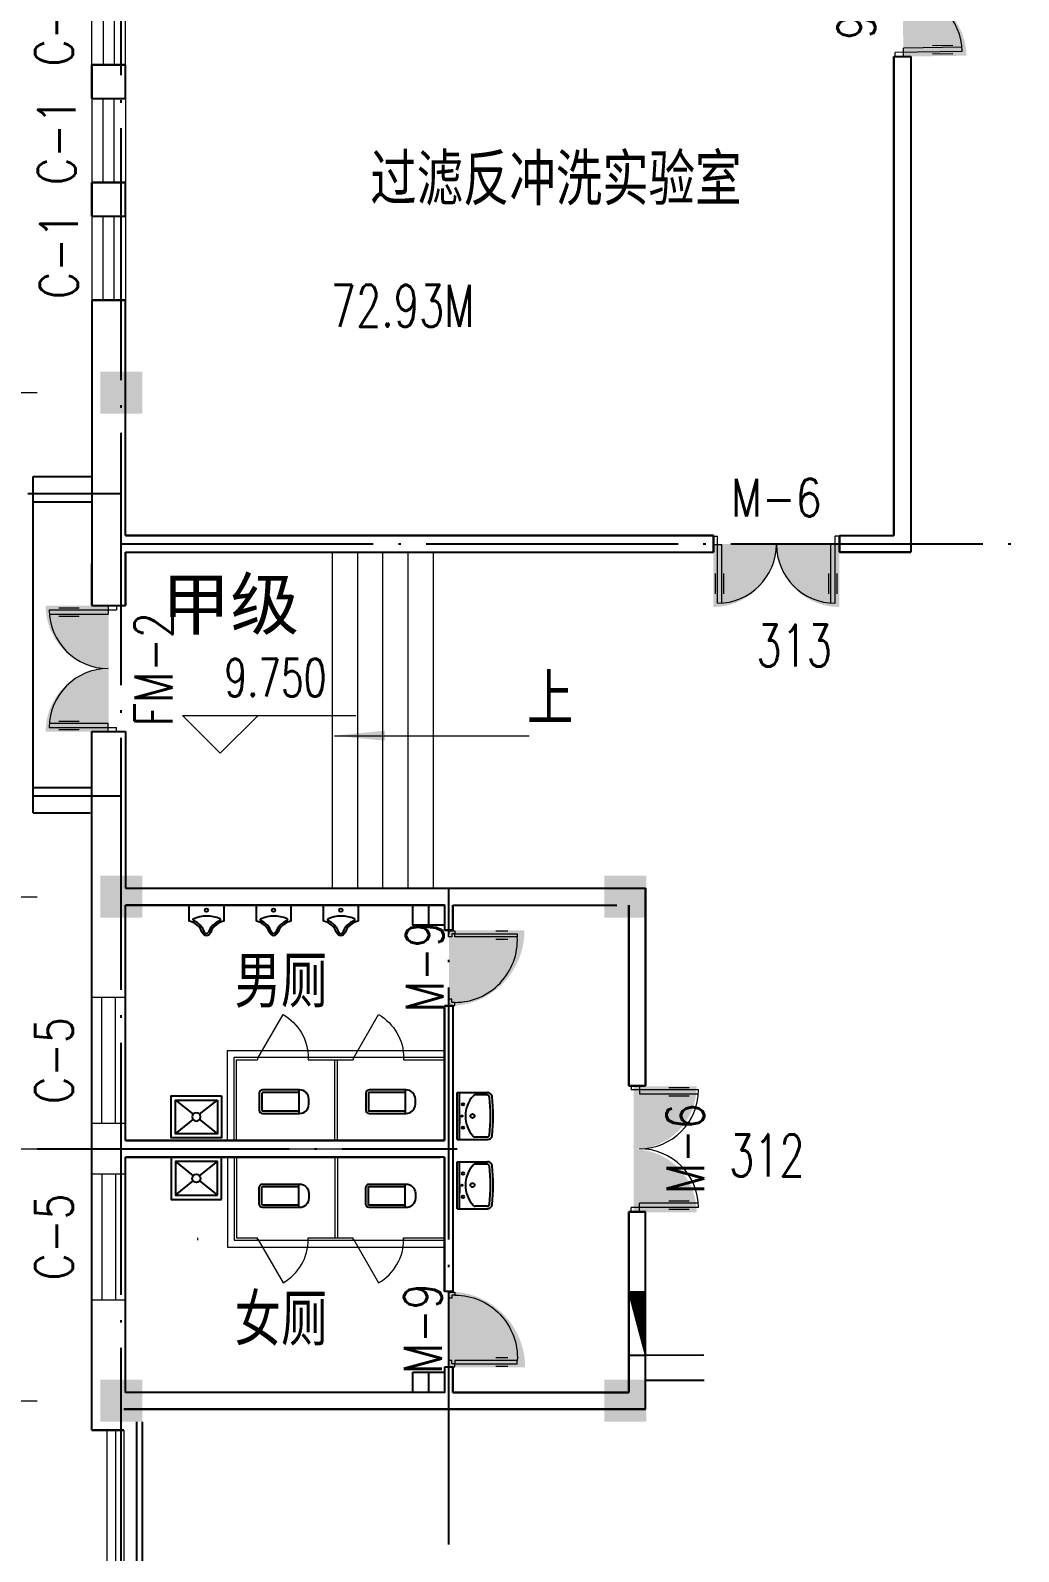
# Model space of a CAD drawing. Extents: x -220435 to 246757, y -381552 to -223577.
# Drawn here: x 60491 to 72257, y -314987 to -296881 of the extents above; entities that cross this region are included whole.
import ezdxf
from ezdxf.enums import TextEntityAlignment as Align

# ---------------------------------------------------------------- set-up
doc = ezdxf.new("R2010")
doc.units = 0
doc.header["$LTSCALE"] = 1500
doc.header["$MEASUREMENT"] = 0
doc.linetypes.add('DASH', pattern=[0.35, 0.25, -0.1])
doc.linetypes.add('DOTE', pattern=[2.42, 2, -0.2, 0.02, -0.2])
doc.layers.get('0').update_dxf_attribs({"linetype": 'CONTINUOUS'})
doc.layers.get('DEFPOINTS').update_dxf_attribs({"linetype": 'CONTINUOUS'})
for name, color, linetype in [('AXIS', 7, 'CONTINUOUS'), ('COLUMN', 7, 'CONTINUOUS'), ('DOTE', 7, 'DOTE'), ('JELIBTLTC', 7, 'CONTINUOUS'), ('LVTRY', 7, 'CONTINUOUS'), ('PUB_WALL', 7, 'CONTINUOUS'), ('WALL', 7, 'CONTINUOUS'), ('WINDOW_TEXT', 7, 'CONTINUOUS'), ('模压门', 90, 'CONTINUOUS'), ('防火门', 10, 'CONTINUOUS'), ('防盗门', 180, 'CONTINUOUS')]:
    doc.layers.add(name, color=color, linetype=linetype)
for name, color, linetype, lineweight in [('PUB_DIM', 7, 'CONTINUOUS', 0), ('WINDOW', 7, 'CONTINUOUS', 0), ('我的', 7, 'CONTINUOUS', 0)]:
    doc.layers.add(name, color=color, linetype=linetype, lineweight=lineweight)
doc.styles.add('_SIMPLEX', font='SIMPLEX.shx', dxfattribs={"width": 0.8})
doc.styles.add('DIM_FONT', font='TXT.shx', dxfattribs={"width": 0.7})
doc.styles.add('HZ4', font='')
doc.styles.add('JELIBTLZX1', font='arial.ttf', dxfattribs={"width": 0.65})
doc.styles.add('SIMPLEX', font='SIMPLEX.SHX')
doc.styles.get('HZ4').set_extended_font_data('SimSun')
doc.dimstyles.new('DIMN150', dxfattribs={"dimscale": 1.5, "dimtxt": 300, "dimasz": 1, "dimexe": 250, "dimexo": 300, "dimgap": 150, "dimtad": 1, "dimdec": 0, "dimzin": 0, "dimdsep": 46, "dimtxsty": 'DIM_FONT', "dimblk": '_DIMX', "dimcen": 0.09, "dimclrt": 7, "dimadec": 0, "dimazin": 0, "dimtfac": 1, "dimtdec": 0, "dimtix": 1, "dimtmove": 2, "dimatfit": 3, "dimldrblk": '_DIMX', "dimfxl": 1, "dimtolj": 1, "dimtzin": 0, "dimarcsym": 0})

# ---------------------------------------------------------------- blocks, each defined once
blk = doc.blocks.new('_DIMX')
blk.add_line((-150, 0), (150, 0))
at = {"const_width": 50}
blk.add_lwpolyline([(-70, -70), (70, 70)], dxfattribs=at)
blk = doc.blocks.new('*D717')
at = {"layer": 'DEFPOINTS', "color": 0, "lineweight": 20}
for p in [(60572, -295193), (52031, -301193), (60572, -301193)]:
    blk.add_point(p, dxfattribs=at)
at = {"layer": 'PUB_DIM', "color": 0, "lineweight": -2}
for p, q in [((60122, -295193), (51656, -295193)), ((52031, -295194), (52031, -301191)), ((60122, -301193), (51656, -301193))]:
    blk.add_line(p, q, dxfattribs=at)
at = {"layer": 'PUB_DIM', "color": 0, "lineweight": -2, "xscale": 1.5, "yscale": 1.5, "zscale": 1.5}
for p, rotation in [((52031, -295193), 90), ((52031, -301193), 270)]:
    blk.add_blockref('_DIMX', p, dxfattribs=dict(at, rotation=rotation))
at = {"layer": 'PUB_DIM', "color": 7, "insert": (51581, -298193), "char_height": 450, "attachment_point": 5, "rotation": 90, "style": 'DIM_FONT'}
blk.add_mtext('\\A1;6000', dxfattribs=at)
blk = doc.blocks.new('*D719')
at = {"layer": 'DEFPOINTS', "color": 0, "lineweight": 20}
for p in [(60572, -313193), (52031, -319193), (60572, -319193)]:
    blk.add_point(p, dxfattribs=at)
at = {"layer": 'PUB_DIM', "color": 0, "lineweight": -2}
for p, q in [((60122, -313193), (51656, -313193)), ((52031, -313194), (52031, -319191)), ((60122, -319193), (51656, -319193))]:
    blk.add_line(p, q, dxfattribs=at)
at = {"layer": 'PUB_DIM', "color": 0, "lineweight": -2, "xscale": 1.5, "yscale": 1.5, "zscale": 1.5}
for p, rotation in [((52031, -313193), 90), ((52031, -319193), 270)]:
    blk.add_blockref('_DIMX', p, dxfattribs=dict(at, rotation=rotation))
at = {"layer": 'PUB_DIM', "color": 7, "insert": (51581, -316193), "char_height": 450, "attachment_point": 5, "rotation": 90, "style": 'DIM_FONT'}
blk.add_mtext('\\A1;6000', dxfattribs=at)
blk = doc.blocks.new('*D724')
at = {"layer": 'DEFPOINTS', "color": 0, "lineweight": 20}
for p in [(60572, -271193), (50831, -349783), (60572, -349783)]:
    blk.add_point(p, dxfattribs=at)
at = {"layer": 'PUB_DIM', "color": 0, "lineweight": -2}
for p, q in [((60122, -271193), (50456, -271193)), ((50831, -271194), (50831, -349781)), ((60122, -349783), (50456, -349783))]:
    blk.add_line(p, q, dxfattribs=at)
at = {"layer": 'PUB_DIM', "color": 0, "lineweight": -2, "xscale": 1.5, "yscale": 1.5, "zscale": 1.5}
for p, rotation in [((50831, -271193), 90), ((50831, -349783), 270)]:
    blk.add_blockref('_DIMX', p, dxfattribs=dict(at, rotation=rotation))
at = {"layer": 'PUB_DIM', "color": 7, "insert": (50381, -310488), "char_height": 450, "attachment_point": 5, "rotation": 90, "style": 'DIM_FONT'}
blk.add_mtext('\\A1;78590', dxfattribs=at)
blk = doc.blocks.new('M_A20TUI')
for p, q in [((-0.483, 0.396), (-0.483, 0.235)), ((-0.467, 0.471), (-0.467, -0.062)), ((-0.433, 0.47), (-0.433, 0.004)), ((-0.417, 0.396), (-0.417, 0.235)), ((0.417, 0.396), (0.417, 0.235)), ((0.433, 0.47), (0.433, 0.004)), ((0.467, 0.471), (0.467, -0.062)), ((0.483, 0.396), (0.483, 0.235)), ((-0.5, 0.004), (-0.433, 0.004)), ((-0.5, 0.004), (-0.5, -0.062)), ((0.5, 0.004), (0.433, 0.004)), ((0.5, 0.004), (0.5, -0.062)), ((-0.5, -0.062), (-0.467, -0.062)), ((0.5, -0.062), (0.467, -0.062))]:
    blk.add_line(p, q)
for centre, start, end in [((-0.467, 0.004), 0, 90), ((0.467, 0.004), 90, 180)]:
    blk.add_arc(centre, 0.467, start, end)
blk = doc.blocks.new('_LV12')
for p, q in [((-250, -50), (-39, -219)), ((39, -219), (250, -50)), ((-250, -450), (-39, -281)), ((39, -281), (250, -450))]:
    blk.add_line(p, q)
for points in [[(300, -500), (300, 0), (-300, 0), (-300, -500)], [(250, -450), (250, -50), (-250, -50), (-250, -450)]]:
    blk.add_lwpolyline(points, close=True)
blk.add_circle((0, -250), 50)
blk = doc.blocks.new('_LV6')
for p, q in [((-140, -340), (-140, -780)), ((-110, -340), (-110, -770)), ((100, -300), (-100, -300)), ((100, -330), (-100, -330)), ((110, -770), (110, -340)), ((140, -780), (140, -340)), ((140, -770), (-140, -770)), ((-30, -890), (30, -890))]:
    blk.add_line(p, q)
for centre, radius, start, end in [((-100, -340), 40, 90, 180), ((-100, -340), 10, 90, 180), ((100, -340), 40, 0, 90), ((100, -340), 10, 0, 90), ((-30, -780), 110, 180, 270), ((30, -780), 110, 270, 0)]:
    blk.add_arc(centre, radius, start, end)
blk = doc.blocks.new('_LV1')
for p, q in [((-280, 0), (280, 0)), ((-280, 0), (-280, -361)), ((280, 0), (280, -361)), ((-280, -29), (280, -29)), ((0, -29), (-90, -29)), ((-90, -29), (90, -29)), ((-251, -356), (-251, -214)), ((251, -356), (251, -215))]:
    blk.add_line(p, q)
for centre, radius in [((-139, -69), 15), ((1, -182), 24.9), ((0, -57), 8), ((139, -69), 15)]:
    blk.add_circle(centre, radius)
for centre, radius, start, end in [((0, -452), 354, 46.7581, 133.1543), ((-224, -361), 56, 180, 263.481), ((-223, -214), 28, 133.1543, 180), ((-223, -356), 28, 180, 263.4984), ((223, -356), 28, 276.5122, 0), ((224, -361), 56, 276.519, 0), ((223, -215), 28, 0, 46.7581), ((0, 1600), 2029, 263.481, 276.519), ((0, 1600), 1997, 263.4984, 276.5122)]:
    blk.add_arc(centre, radius, start, end)
blk = doc.blocks.new('_GCBLK')
at = {"linetype": 'DASH'}
for p, q in [((-0.5, -0.5), (-0.5, 0.5)), ((0.5, -0.5), (0.5, 0.5)), ((-0.5, 0.2), (0.5, 0.2)), ((-0.5, -0.2), (0.5, -0.2))]:
    blk.add_line(p, q, dxfattribs=at)
at = {"layer": 'WINDOW_TEXT', "style": 'SIMPLEX', "flags": 9}
blk.add_attdef('A', text='', height=1, dxfattribs=at).set_placement((0, 1.5), align=Align.MIDDLE)
blk = doc.blocks.new('_DBLK')
blk.add_line((-0.5, 0), (0, -0.866))
blk.add_arc((-0.5, 0), 1, 300, 0)
at = {"layer": 'WINDOW_TEXT', "style": 'SIMPLEX', "flags": 9}
blk.add_attdef('A', text='', height=1, dxfattribs=at).set_placement((0, 1.5), align=Align.MIDDLE)
blk = doc.blocks.new('_FZH')
blk.add_solid([(-0.5, -0.5), (0.5, -0.5), (-0.5, 0.5), (0.5, 0.5)])
blk = doc.blocks.new('M_A23MCU')
for p, q in [((-0.454, 0.081), (-0.454, 0.905)), ((-0.454, 0.905), (-0.413, 0.905)), ((-0.413, 0.905), (-0.413, 0.081)), ((-0.489, 0.782), (-0.489, 0.624)), ((-0.378, 0.782), (-0.378, 0.624)), ((-0.495, -0.002), (-0.495, 0.081)), ((-0.495, 0.081), (-0.454, 0.081)), ((-0.413, 0.081), (-0.454, 0.081)), ((-0.454, 0.081), (-0.454, 0.039)), ((-0.454, 0.039), (-0.413, 0.039)), ((-0.413, 0.039), (-0.413, -0.002)), ((0.412, 0.039), (0.412, -0.002)), ((0.453, 0.039), (0.412, 0.039)), ((0.453, 0.081), (0.453, 0.039)), ((0.494, 0.081), (0.453, 0.081)), ((0.494, -0.002), (0.494, 0.081)), ((-0.413, -0.002), (-0.495, -0.002)), ((-0.495, -0.002), (-0.495, -0.002)), ((0.412, -0.002), (0.494, -0.002)), ((0.494, -0.002), (0.494, -0.002))]:
    blk.add_line(p, q)
blk.add_arc((-0.372, 0.082), 0.825, 359.9283, 92.866)
blk = doc.blocks.new('_ARROW')
blk.add_solid([(0, 0), (-1, 0.1), (-1, -0.1)])
blk = doc.blocks.new('_LV8')
for p, q in [((-205, 0), (205, 0)), ((-205, -191), (-205, 0)), ((205, 0), (205, -191))]:
    blk.add_line(p, q)
blk.add_circle((0, -60), 20)
for centre, radius, start, end in [((-152, -175), 10, 114.1084, 248.1394), ((5, -526), 395, 66.6675, 114.1084), ((158, -173), 10, 290.4941, 66.6675), ((-243, -391), 203, 19.2639, 79.2894), ((-243, -401), 233, 19.2639, 68.1394), ((0, -306), 54, 199.2639, 269.7777), ((0, -316), 24, 199.2639, 269.4998), ((0, -306), 54, 270.2223, 340.7361), ((0, -316), 24, 270.5002, 340.7361), ((243, -401), 233, 110.4941, 160.7361), ((243, -391), 203, 100.7106, 160.7361)]:
    blk.add_arc(centre, radius, start, end)
blk = doc.blocks.new('_WBLK')
for p, q in [((-0.5, 0.5), (0.5, 0.5)), ((0.5, 0.167), (-0.5, 0.167)), ((0.5, -0.167), (-0.5, -0.167)), ((-0.5, -0.5), (0.5, -0.5))]:
    blk.add_line(p, q)
at = {"layer": 'WINDOW_TEXT', "style": 'SIMPLEX', "flags": 9}
blk.add_attdef('A', text='', height=1, dxfattribs=at).set_placement((0, 1.5), align=Align.MIDDLE)

msp = doc.modelspace()

# ---------------------------------------------------------------- hatches: boundary and pattern name
at = {"linetype": 'ByBlock'}
h = msp.add_hatch(dxfattribs=at)
h.set_pattern_fill('ANSI31', color=256, scale=10, style=0)
h.set_pattern_definition([(45, (165458.7604, -458189.8871), (-0.8838834765, 0.8838834765), [])])
h.paths.add_polyline_path([(67816.2, -311899.1), (67616.2, -311899.1), (67816.2, -312649.1)])
at = {"layer": '模压门'}
for points in [[(66373.6, -307593.2, -0.4142136), (65473.6, -308493.2), (65473.6, -307593.2)], [(68423.4, -309449.4, -0.4142136), (67673.4, -310199.4), (67673.4, -309449.4)], [(68423.4, -310949.4, 0.4142136), (67673.4, -310199.4), (67673.4, -310949.4)], [(66381.1, -312793.2, 0.4142136), (65481.1, -311893.2), (65481.1, -312793.2)]]:
    msp.add_hatch(color=256, dxfattribs=at).paths.add_polyline_path(points)
at = {"layer": '防火门'}
for points in [[(60672.4, -303727.1, 0.4142136), (61422.4, -304477.1), (61422.4, -303727.1)], [(60672.4, -305227.1, -0.4142136), (61422.4, -304477.1), (61422.4, -305227.1)]]:
    msp.add_hatch(color=256, dxfattribs=at).paths.add_polyline_path(points)
at = {"layer": '防盗门'}
for points in [[(71635.8, -297181.6, 0.4142136), (70875.1, -296442.6), (70885.9, -297192.5)], [(68620.5, -303743.3, 0.4142136), (69370.5, -302993.3), (68620.5, -302993.3)], [(70120.5, -303743.3, -0.4142136), (69370.5, -302993.3), (70120.5, -302993.3)]]:
    msp.add_hatch(color=256, dxfattribs=at).paths.add_polyline_path(points)

# ---------------------------------------------------------------- linework, layer by layer
at = {"linetype": 'ByBlock'}
for p, q in [((65232.4, -307292.5), (65232.4, -307532.5)), ((67616.2, -311899.1), (67816.2, -312649.1)), ((67816.2, -312942.5), (67816.2, -312642.5)), ((67816.2, -312649.1), (68510.5, -312646.2)), ((65232.4, -312852.5), (65232.4, -313092.5)), ((67817.4, -312949.1), (68511.7, -312946.2)), ((61752.4, -313442.5), (61752.4, -318842.5)), ((61822.4, -313442.5), (61822.4, -318842.5))]:
    msp.add_line(p, q, dxfattribs=at)
for points in [[(65042.4, -307292.5), (65422.4, -307292.5), (65422.4, -307532.5), (65042.4, -307532.5), (65042.4, -307292.5)], [(67616.2, -311899.1), (67616.2, -312649.1), (67816.2, -312649.1), (67816.2, -311899.1), (67616.2, -311899.1)], [(65042.4, -312852.5), (65422.4, -312852.5), (65422.4, -313092.5), (65042.4, -313092.5), (65042.4, -312852.5)]]:
    msp.add_lwpolyline(points, dxfattribs=at)
at = {"layer": 'AXIS'}
for p, q in [((60522.4, -302192.5), (61222.4, -302192.5)), ((60522.4, -305892.5), (60522.4, -302192.5)), ((60522.4, -302492.5), (61222.4, -302492.5)), ((60522.4, -306192.5), (60522.4, -305892.5)), ((60522.4, -305892.5), (61222.4, -305892.5)), ((60522.4, -306192.5), (61202.4, -306192.5))]:
    msp.add_line(p, q, dxfattribs=at)
at = {"layer": 'DOTE'}
for p, q in [((61572.4, -319192.5), (61572.4, -270192.5)), ((60459.4, -302392.5), (61572.4, -302392.5)), ((61572.4, -302992.5), (72256.5, -302992.5)), ((60522.4, -305992.5), (61572.4, -305992.5)), ((65472.4, -314903.5), (65472.4, -307092.5)), ((60572.4, -310192.5), (65572.4, -310192.5))]:
    msp.add_line(p, q, dxfattribs=at)
at = {"layer": 'PUB_DIM'}
for p, q in [((49330.7, -301192.5), (60572.4, -301192.5)), ((62751.5, -305484.1), (62301.5, -305034.1)), ((62301.5, -305034.1), (62901.5, -305034.1)), ((62751.5, -305034.1), (64364, -305034.1)), ((62751.5, -305484.1), (63201.5, -305034.1)), ((49330.7, -307192.5), (60572.4, -307192.5)), ((55886.4, -310192.5), (65472.4, -310192.5)), ((49330.7, -313192.5), (60572.4, -313192.5))]:
    msp.add_line(p, q, dxfattribs=at)
msp.add_lwpolyline([(64112.8, -305275.8), (66428.4, -305275.8)], dxfattribs=at)
at = {"layer": 'PUB_WALL'}
for p, q in [((61222.4, -297692.5), (61222.4, -297292.5)), ((61222.4, -297292.5), (61622.4, -297292.5)), ((61222.4, -297292.5), (61222.4, -297692.5)), ((61622.4, -297292.5), (61222.4, -297292.5)), ((61622.4, -297692.5), (61622.4, -297292.5)), ((61622.4, -297692.5), (61622.4, -297292.5)), ((70772.4, -302892.5), (70772.4, -297192.5)), ((70772.4, -297192.5), (70972.4, -297192.5)), ((70772.4, -302892.5), (70772.4, -297192.5)), ((70772.4, -297192.5), (70972.4, -297192.5)), ((70972.4, -297192.5), (70972.4, -303092.5)), ((70972.4, -297192.5), (70972.4, -303092.5)), ((61222.4, -297692.5), (61622.4, -297692.5)), ((61222.4, -297692.5), (61622.4, -297692.5)), ((61222.4, -299092.5), (61222.4, -298692.5)), ((61222.4, -298692.5), (61622.4, -298692.5)), ((61222.4, -298692.5), (61222.4, -299092.5)), ((61622.4, -298692.5), (61222.4, -298692.5)), ((61622.4, -299092.5), (61622.4, -298692.5)), ((61622.4, -299092.5), (61622.4, -298692.5)), ((61222.4, -299092.5), (61622.4, -299092.5)), ((61222.4, -299092.5), (61622.4, -299092.5)), ((61222.4, -300092.5), (61222.4, -303492.8)), ((61222.4, -300092.5), (61622.4, -300092.5)), ((61622.4, -300092.5), (61222.4, -300092.5)), ((61222.4, -300092.5), (61222.4, -303492.8)), ((61622.4, -302892.5), (61622.4, -300092.5)), ((61622.4, -302892.5), (61622.4, -300092.5)), ((61622.4, -302892.5), (68622.7, -302892.5)), ((68622.7, -302892.5), (61622.4, -302892.5)), ((68622.7, -302892.5), (68622.7, -303092.5)), ((68622.7, -303092.5), (68622.7, -302892.5)), ((70122.7, -302892.5), (70772.4, -302892.5)), ((70122.7, -303092.5), (70122.7, -302892.5)), ((70122.7, -303092.5), (70122.7, -302892.5)), ((70122.7, -302892.5), (70772.4, -302892.5)), ((61622.4, -303092.5), (68622.7, -303092.5)), ((61622.4, -303092.5), (61622.4, -303727.1)), ((61622.4, -303092.5), (61622.4, -303727.1)), ((61622.4, -303092.5), (61622.4, -303727.1)), ((61622.4, -303727.1), (61622.4, -303092.5)), ((61622.4, -303092.5), (68622.7, -303092.5)), ((70972.4, -303092.5), (70122.7, -303092.5)), ((70972.4, -303092.5), (70122.7, -303092.5)), ((61222.4, -303227.1), (61222.4, -303727.1)), ((61222.4, -303727.1), (61222.4, -303227.1)), ((61222.4, -303727.1), (61222.4, -303492.8)), ((61222.4, -303492.8), (61222.4, -303727.1)), ((61222.4, -303727.1), (61622.4, -303727.1)), ((61222.4, -303727.1), (61622.4, -303727.1)), ((61222.4, -305227.1), (61622.4, -305227.1)), ((61222.4, -307292.5), (61222.4, -305227.1)), ((61222.4, -307292.5), (61222.4, -305227.1)), ((61222.4, -305227.1), (61622.4, -305227.1)), ((61622.4, -305227.1), (61622.4, -307092.5)), ((61622.4, -305227.1), (61622.4, -307092.5)), ((61622.4, -307092.5), (67816.2, -307092.5)), ((61622.4, -307092.5), (67816.2, -307092.5)), ((67816.2, -309444.7), (67816.2, -307092.5)), ((67816.2, -307092.5), (67816.2, -309444.7)), ((61222.4, -313542.5), (61222.4, -307292.5)), ((61222.4, -313542.5), (61222.4, -307292.5)), ((61622.4, -310092.5), (61622.4, -307292.5)), ((65422.4, -307292.5), (61622.4, -307292.5)), ((61622.4, -310092.5), (61622.4, -307292.5)), ((61622.4, -307292.5), (65422.4, -307292.5)), ((65422.4, -307292.5), (65422.4, -307592.5)), ((65422.4, -307292.5), (65422.4, -307592.5)), ((65522.4, -307292.5), (67472.4, -307292.5)), ((65522.4, -307292.5), (65522.4, -307592.5)), ((65522.4, -307592.5), (65522.4, -307292.5)), ((65522.4, -307292.5), (67472.4, -307292.5)), ((67616.2, -307292.5), (67616.2, -309444.7)), ((67616.2, -309444.7), (67616.2, -307292.5)), ((65522.4, -307592.5), (65422.4, -307592.5)), ((65422.4, -307592.5), (65522.4, -307592.5)), ((65422.4, -308492.5), (65422.4, -310092.5)), ((65522.4, -308492.5), (65422.4, -308492.5)), ((65422.4, -310092.5), (65422.4, -308492.5)), ((65422.4, -308492.5), (65522.4, -308492.5)), ((65522.4, -308492.5), (65522.4, -310192.5)), ((65522.4, -308492.5), (65522.4, -310192.5)), ((67616.2, -309444.7), (67816.2, -309444.7)), ((67816.2, -309444.7), (67616.2, -309444.7)), ((65422.4, -310092.5), (61622.4, -310092.5)), ((61622.4, -310092.5), (65372.4, -310092.5)), ((65372.4, -310092.5), (61622.4, -310092.5)), ((61622.4, -310092.5), (65422.4, -310092.5)), ((65422.4, -310292.5), (61622.4, -310292.5)), ((61622.4, -313092.5), (61622.4, -310292.5)), ((61622.4, -310292.5), (65372.4, -310292.5)), ((65422.4, -310292.5), (61622.4, -310292.5)), ((61622.4, -310292.5), (65372.4, -310292.5)), ((61622.4, -313092.5), (61622.4, -310292.5)), ((65422.4, -310292.5), (65422.4, -311892.5)), ((65422.4, -311892.5), (65422.4, -310292.5)), ((65522.4, -310192.5), (65522.4, -311892.5)), ((65522.4, -310192.5), (65522.4, -311892.5)), ((67816.2, -310944.7), (67616.2, -310944.7)), ((67616.2, -310944.7), (67616.2, -313092.5)), ((67816.2, -310944.7), (67616.2, -310944.7)), ((67616.2, -310944.7), (67616.2, -313092.5)), ((67816.2, -313292.5), (67816.2, -310944.7)), ((67816.2, -313292.5), (67816.2, -310944.7)), ((65522.4, -311892.5), (65422.4, -311892.5)), ((65522.4, -311892.5), (65422.4, -311892.5)), ((65422.4, -312792.5), (65422.4, -313092.5)), ((65522.4, -312792.5), (65422.4, -312792.5)), ((65422.4, -312792.5), (65422.4, -313092.5)), ((65522.4, -312792.5), (65422.4, -312792.5)), ((65422.4, -312792.5), (65422.4, -313092.5)), ((65422.4, -312792.5), (65422.4, -313092.5)), ((65522.4, -313092.5), (65522.4, -312792.5)), ((65522.4, -313092.5), (65522.4, -312792.5)), ((65422.4, -313092.5), (61622.4, -313092.5)), ((65422.4, -313092.5), (61622.4, -313092.5)), ((67616.2, -313092.5), (65522.4, -313092.5)), ((67616.2, -313092.5), (65522.4, -313092.5)), ((61602.4, -313292.5), (67816.2, -313292.5)), ((61602.4, -313292.5), (67816.2, -313292.5)), ((61222.4, -313542.5), (61602.4, -313542.5)), ((61602.4, -313542.5), (61222.4, -313542.5))]:
    msp.add_line(p, q, dxfattribs=at)
at = {"layer": 'WALL'}
for p, q in [((61222.4, -297692.5), (61222.4, -297292.5)), ((61222.4, -297292.5), (61622.4, -297292.5)), ((61622.4, -297692.5), (61622.4, -297292.5)), ((70772.4, -297192.5), (70772.4, -302892.5)), ((70772.4, -297192.5), (70972.4, -297192.5)), ((70972.4, -297192.5), (70972.4, -303092.5)), ((61222.4, -297692.5), (61622.4, -297692.5)), ((61222.4, -299092.5), (61222.4, -298692.5)), ((61222.4, -298692.5), (61622.4, -298692.5)), ((61622.4, -299092.5), (61622.4, -298692.5)), ((61222.4, -299092.5), (61622.4, -299092.5)), ((61222.4, -300092.5), (61222.4, -303492.8)), ((61222.4, -300092.5), (61622.4, -300092.5)), ((61622.4, -302892.5), (61622.4, -300092.5)), ((61622.4, -302892.5), (68622.7, -302892.5)), ((68622.7, -302892.5), (68622.7, -303092.5)), ((70122.7, -302892.5), (70122.7, -303092.5)), ((70122.7, -302892.5), (70772.4, -302892.5)), ((61622.4, -303092.5), (61622.4, -303727.1)), ((61622.4, -303092.5), (68622.7, -303092.5)), ((61622.4, -303092.5), (61622.4, -303727.1)), ((70122.7, -303092.5), (70972.4, -303092.5)), ((61222.4, -303227.1), (61222.4, -303727.1)), ((61222.4, -303727.1), (61222.4, -303492.8)), ((61222.4, -303727.1), (61622.4, -303727.1)), ((61222.4, -305227.1), (61622.4, -305227.1)), ((61222.4, -307292.5), (61222.4, -305227.1)), ((61622.4, -305227.1), (61622.4, -307092.5)), ((61622.4, -307092.5), (67816.2, -307092.5)), ((67816.2, -309444.7), (67816.2, -307092.5)), ((61222.4, -313542.5), (61222.4, -307292.5)), ((61622.4, -310092.5), (61622.4, -307292.5)), ((65422.4, -307292.5), (61622.4, -307292.5)), ((65422.4, -307292.5), (65422.4, -307592.5)), ((65522.4, -307292.5), (67472.4, -307292.5)), ((65522.4, -307292.5), (65522.4, -307592.5)), ((67616.2, -307292.5), (67616.2, -309444.7)), ((65522.4, -307592.5), (65422.4, -307592.5)), ((65422.4, -308492.5), (65422.4, -310092.5)), ((65522.4, -308492.5), (65422.4, -308492.5)), ((65522.4, -308492.5), (65522.4, -310192.5)), ((67616.2, -309444.7), (67816.2, -309444.7)), ((65422.4, -310092.5), (61622.4, -310092.5)), ((61622.4, -310092.5), (65372.4, -310092.5)), ((65422.4, -310292.5), (61622.4, -310292.5)), ((61622.4, -310292.5), (65372.4, -310292.5)), ((61622.4, -313092.5), (61622.4, -310292.5)), ((65422.4, -310292.5), (65422.4, -311892.5)), ((65522.4, -310192.5), (65522.4, -311892.5)), ((67616.2, -310944.7), (67816.2, -310944.7)), ((67616.2, -313092.5), (67616.2, -310944.7)), ((67816.2, -313292.5), (67816.2, -310944.7)), ((65522.4, -311892.5), (65422.4, -311892.5)), ((65422.4, -312792.5), (65422.4, -313092.5)), ((65522.4, -312792.5), (65422.4, -312792.5)), ((65422.4, -312792.5), (65422.4, -313092.5)), ((65522.4, -312792.5), (65522.4, -313092.5)), ((65422.4, -313092.5), (61622.4, -313092.5)), ((65522.4, -313092.5), (67616.2, -313092.5)), ((67816.2, -313292.5), (61602.4, -313292.5)), ((61222.4, -313542.5), (61602.4, -313542.5))]:
    msp.add_line(p, q, dxfattribs=at)
at = {"layer": 'WINDOW'}
for p, q in [((64085, -303092.5), (64085, -307092.5)), ((64385, -303092.5), (64385, -307092.5)), ((64685, -303092.5), (64685, -307092.5)), ((64985, -303092.5), (64985, -307092.5)), ((65285, -303092.5), (65285, -307092.5)), ((62835.9, -310092.5), (62835.9, -309022.5)), ((62835.9, -309022.5), (65422.4, -309022.5)), ((62915.9, -310092.5), (62915.9, -309102.5)), ((62915.9, -309102.5), (65422.4, -309102.5)), ((62945.9, -310092.5), (62945.9, -309132.5)), ((62945.9, -309132.5), (63196.1, -309132.5)), ((63196.1, -309102.5), (63196.1, -309132.5)), ((63796.1, -309102.5), (63796.1, -309132.5)), ((63796.1, -309132.5), (64332.7, -309132.5)), ((64115.9, -310092.5), (64115.9, -309132.5)), ((64145.9, -310092.5), (64145.9, -309132.5)), ((64332.7, -309102.5), (64332.7, -309132.5)), ((64932.7, -309102.5), (64932.7, -309132.5)), ((64932.7, -309132.5), (65422.4, -309132.5)), ((62835.9, -310292.5), (62835.9, -311362.5)), ((62915.9, -310292.5), (62915.9, -311282.5)), ((62945.9, -310292.5), (62945.9, -311252.5)), ((64115.9, -310292.5), (64115.9, -311252.5)), ((64145.9, -310292.5), (64145.9, -311252.5)), ((62482.7, -311282.5), (62482.7, -311252.5)), ((62835.9, -311362.5), (65422.4, -311362.5)), ((62915.9, -311282.5), (65422.4, -311282.5)), ((62945.9, -311252.5), (63196.1, -311252.5)), ((63196.1, -311282.5), (63196.1, -311252.5)), ((63796.1, -311282.5), (63796.1, -311252.5)), ((63796.1, -311252.5), (64332.7, -311252.5)), ((64332.7, -311282.5), (64332.7, -311252.5)), ((64932.7, -311252.5), (65422.4, -311252.5)), ((64932.7, -311282.5), (64932.7, -311252.5)), ((61402.4, -313542.5), (61402.4, -318842.5)), ((61502.4, -313542.5), (61502.4, -318842.5)), ((61602.4, -313542.5), (61602.4, -318842.5))]:
    msp.add_line(p, q, dxfattribs=at)

# ---------------------------------------------------------------- block references
at = {"layer": 'COLUMN', "xscale": 500, "yscale": 500, "zscale": 500}
for p in [(61572.4, -301192.5), (61572.4, -307192.5), (67572.4, -307192.5), (61572.4, -313192.5), (67572.4, -313192.5)]:
    msp.add_blockref('_FZH', p, dxfattribs=at)
at = {"layer": 'LVTRY'}
for name, p in [('_LV8', (62587, -307292.5)), ('_LV8', (63387, -307292.5)), ('_LV8', (64187, -307292.5)), ('_LV12', (62466.5, -310295.3))]:
    msp.add_blockref(name, p, dxfattribs=at)
at = {"layer": 'LVTRY', "xscale": -1}
for name, p, rotation in [('_LV12', (62466.5, -310063.1), 180), ('_LV6', (62915.9, -310752.7), 90), ('_LV6', (64184.4, -310752.7), 90)]:
    msp.add_blockref(name, p, dxfattribs=dict(at, rotation=rotation))
at = {"layer": 'LVTRY', "rotation": 90}
for name, p in [('_LV6', (62915.9, -309632.4)), ('_LV6', (64184.4, -309632.4)), ('_LV1', (65572.4, -309803.3)), ('_LV1', (65572.4, -310626.3))]:
    msp.add_blockref(name, p, dxfattribs=at)
at = {"layer": 'PUB_DIM', "xscale": 600, "yscale": 600, "zscale": 600, "rotation": 180}
msp.add_blockref('_ARROW', (64112.8, -305275.8), dxfattribs=at)
at = {"layer": 'WINDOW'}
ref = msp.add_blockref('M_A20TUI', (70869.2, -296442.6), dxfattribs=dict(at, xscale=-1500, yscale=-1500, zscale=1500, rotation=90.83073112492573))
ref.add_attrib('A', 'M-6', dxfattribs={"layer": 'WINDOW_TEXT', "height": 450, "rotation": 270.83073, "style": '_SIMPLEX', "width": 0.8, "flags": 8}).set_placement((70319.3, -296450.5), align=Align.MIDDLE)
ref = msp.add_blockref('_WBLK', (61422.4, -296792.5), dxfattribs=dict(at, xscale=1000, yscale=399.9999999999418, zscale=1000, rotation=90))
ref.add_attrib('A', 'C-1', dxfattribs={"layer": 'WINDOW_TEXT', "height": 450, "rotation": 90, "style": '_SIMPLEX', "width": 0.8, "flags": 8}).set_placement((60772.4, -296792.5), align=Align.MIDDLE)
ref = msp.add_blockref('_WBLK', (61422.4, -298192.5), dxfattribs=dict(at, xscale=1000, yscale=399.9999999999418, zscale=1000, rotation=270))
ref.add_attrib('A', 'C-1', dxfattribs={"layer": 'WINDOW_TEXT', "height": 450, "rotation": 90, "style": '_SIMPLEX', "width": 0.8, "flags": 8}).set_placement((60804.3, -298203.2), align=Align.MIDDLE)
ref = msp.add_blockref('_WBLK', (61422.4, -299592.5), dxfattribs=dict(at, xscale=1000, yscale=399.9999999999418, zscale=1000, rotation=270))
ref.add_attrib('A', 'C-1', dxfattribs={"layer": 'WINDOW_TEXT', "height": 450, "rotation": 90, "style": '_SIMPLEX', "width": 0.8, "flags": 8}).set_placement((60828.6, -299561.3), align=Align.MIDDLE)
ref = msp.add_blockref('M_A20TUI', (69372.7, -302992.5), dxfattribs=dict(at, xscale=-1500, yscale=-1500, zscale=1500))
ref.add_attrib('A', 'M-6', dxfattribs={"layer": 'WINDOW_TEXT', "height": 450, "style": '_SIMPLEX', "width": 0.8, "flags": 8}).set_placement((69372.7, -302442.5), align=Align.MIDDLE)
ref = msp.add_blockref('M_A20TUI', (61422.4, -304477.1), dxfattribs=dict(at, xscale=1500, yscale=1500, zscale=1500, rotation=90))
ref.add_attrib('A', 'FM-2', dxfattribs={"layer": 'WINDOW_TEXT', "height": 450, "rotation": 90, "style": '_SIMPLEX', "width": 0.8, "flags": 8}).set_placement((61956.8, -304484.3), align=Align.MIDDLE)
ref = msp.add_blockref('M_A23MCU', (65472.4, -308042.5), dxfattribs=dict(at, xscale=900, yscale=900, zscale=900, rotation=270))
ref.add_attrib('A', 'M-9', dxfattribs={"layer": 'WINDOW_TEXT', "height": 450, "rotation": 90, "style": '_SIMPLEX', "width": 0.8, "flags": 8}).set_placement((65184.6, -308027.4), align=Align.MIDDLE)
ref = msp.add_blockref('_GCBLK', (61422.4, -309142.5), dxfattribs=dict(at, xscale=1500, yscale=400, zscale=1500, rotation=90))
ref.add_attrib('A', 'C-5', dxfattribs={"layer": 'WINDOW_TEXT', "height": 450, "rotation": 90, "style": '_SIMPLEX', "width": 0.8, "flags": 8}).set_placement((60772.4, -309142.5), align=Align.MIDDLE)
at = {"layer": 'WINDOW', "xscale": -600, "yscale": 600, "zscale": 600, "rotation": 180}
for p in [(63499.4, -309114.3), (64636, -309114.3)]:
    msp.add_blockref('_DBLK', p, dxfattribs=at)
at = {"layer": 'WINDOW'}
ref = msp.add_blockref('M_A20TUI', (67738.4, -310192.2), dxfattribs=dict(at, xscale=1500, yscale=1500, zscale=1500, rotation=270))
ref.add_attrib('A', 'M-6', dxfattribs={"layer": 'WINDOW_TEXT', "height": 450, "rotation": 90, "style": '_SIMPLEX', "width": 0.8, "flags": 8}).set_placement((68288.4, -310192.2), align=Align.MIDDLE)
ref = msp.add_blockref('_GCBLK', (61422.4, -311242.5), dxfattribs=dict(at, xscale=1500, yscale=399.9999999999418, zscale=1500, rotation=270))
ref.add_attrib('A', 'C-5', dxfattribs={"layer": 'WINDOW_TEXT', "height": 450, "rotation": 90, "style": '_SIMPLEX', "width": 0.8, "flags": 8}).set_placement((60772.4, -311242.5), align=Align.MIDDLE)
at = {"layer": 'WINDOW', "xscale": 600, "yscale": 600, "zscale": 600}
for p in [(63499.4, -311270.7), (64636, -311270.7)]:
    msp.add_blockref('_DBLK', p, dxfattribs=at)
at = {"layer": 'WINDOW'}
ref = msp.add_blockref('M_A23MCU', (65472.4, -312342.5), dxfattribs=dict(at, xscale=-900, yscale=900, zscale=900, rotation=270))
ref.add_attrib('A', 'M-9', dxfattribs={"layer": 'WINDOW_TEXT', "height": 450, "rotation": 90, "style": '_SIMPLEX', "width": 0.8, "flags": 8}).set_placement((65163.1, -312335.3), align=Align.MIDDLE)

# ---------------------------------------------------------------- texts
at = {"layer": 'JELIBTLTC', "style": 'JELIBTLZX1', "width": 0.75}
for s, p in [('过滤反冲洗实验室', (64536.9, -298904.9)), ('上', (66403.8, -305088)), ('男厕', (62922.5, -308454.1)), ('女厕', (62922.5, -312478.5))]:
    msp.add_text(s, height=540, dxfattribs=at).set_placement(p)
at = {"layer": 'PUB_DIM', "style": 'DIM_FONT', "width": 0.7}
msp.add_text('9.750', height=450, dxfattribs=at).set_placement((63407.7, -304584.1), align=Align.MIDDLE)
at = {"layer": '我的', "linetype": 'ByBlock', "lineweight": 20, "char_height": 500, "attachment_point": 1, "style": 'DIM_FONT'}
for s, insert, width in [('{\\C3;72.93M}', (64068.3, -299908.8), 3406.022), ('{\\C1;313}', (69135.2, -303953.5), 1460.707), ('{\\C1;312}', (68808.2, -310022.2), 1460.707)]:
    msp.add_mtext(s, dxfattribs=dict(at, insert=insert, width=width))
at = {"layer": '防火门', "insert": (62053.7, -303407.6), "char_height": 600, "width": 511116, "attachment_point": 1, "style": 'HZ4'}
msp.add_mtext('甲级', dxfattribs=at)

# ---------------------------------------------------------------- dimensions: what is measured, and where the dimension line sits
at = {"layer": 'PUB_DIM'}
dim = msp.add_aligned_dim(p1=(60572.4, -271192.5), p2=(60572.4, -349782.5), distance=-9741.7, dimstyle='DIMN150', dxfattribs=at)
dim.commit()
dim.dimension.update_dxf_attribs({"geometry": '*D724', "text_midpoint": (50380.7, -310487.5)})
for base, p1, p2, picture, middle in [((52030.7, -301192.5), (60572.4, -295192.5), (60572.4, -301192.5), '*D717', (51580.7, -298192.5)), ((52030.7, -319192.5), (60572.4, -313192.5), (60572.4, -319192.5), '*D719', (51580.7, -316192.5))]:
    dim = msp.add_linear_dim(base=base, p1=p1, p2=p2, angle=90, dimstyle='DIMN150', dxfattribs=at)
    dim.commit()
    dim.dimension.update_dxf_attribs({"geometry": picture, "text_midpoint": middle})

doc.saveas('drawing.dxf')
